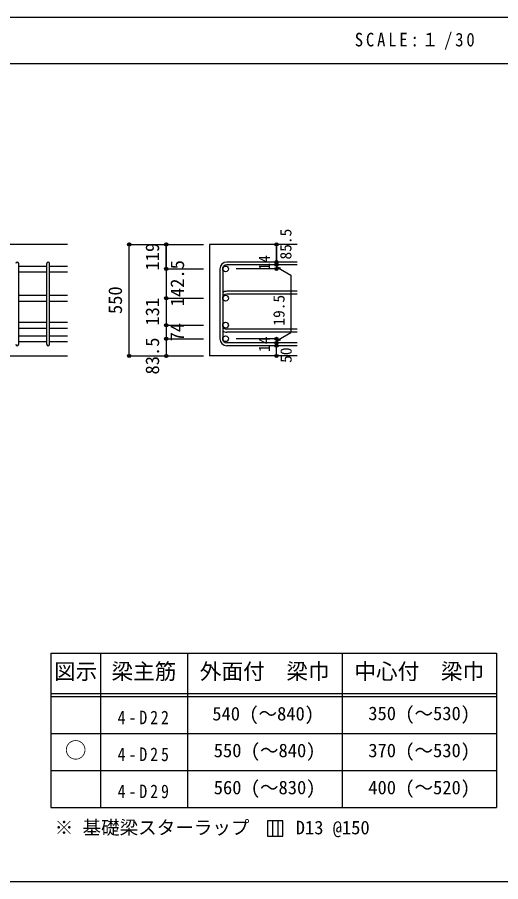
# Model space of a CAD drawing. Units: millimetres at full size, sheet at 1:30, with parts at other scales. Extents: x -5973 to 5954, y -4195 to 4201.
# Drawn here: x 1284 to 3630, y 3 to 4201 of the extents above; entities that cross this region are included whole.
import ezdxf
from ezdxf.enums import TextEntityAlignment as Align

# ---------------------------------------------------------------- set-up
doc = ezdxf.new("R2010")
doc.units = ezdxf.units.MM
doc.header["$LTSCALE"] = 30
doc.header["$PDMODE"] = 32
doc.header["$PDSIZE"] = 15
for name, color, linetype in [('0-1_躯体線', 2, 'Continuous'), ('0-5_基礎梁筋', 7, 'Continuous'), ('0-6_スタラップ筋', 7, 'Continuous'), ('0-D_寸法', 4, 'Continuous'), ('6-7_文字', 7, 'Continuous'), ('6-E_枠', 7, 'Continuous'), ('F-0_枠', 6, 'Continuous')]:
    doc.layers.add(name, color=color, linetype=linetype)
doc.styles.add('ＭＳ ゴシック', font='')
doc.styles.get('ＭＳ ゴシック').set_extended_font_data('MS Gothic')

msp = doc.modelspace()

# ---------------------------------------------------------------- linework, layer by layer
at = {"layer": '0-1_躯体線'}
for p, q in [((1527.44, 3098.3), (-22.56, 3098.3)), ((2642.44, 3098.3), (2217.44, 3098.3)), ((2217.44, 3098.3), (2217.44, 2556.3)), ((1127.44, 2556.3), (1527.44, 2556.3)), ((2642.44, 2556.3), (2217.44, 2556.3))]:
    msp.add_line(p, q, dxfattribs=at)
at = {"layer": '0-5_基礎梁筋'}
for p, q in [((1291.44, 2993.1), (1427.44, 2993.1)), ((1441.44, 2993.1), (1527.44, 2993.1)), ((1291.44, 2965.1), (1427.44, 2965.1)), ((1441.44, 2965.1), (1527.44, 2965.1)), ((1291.44, 2850.8), (1427.44, 2850.8)), ((1291.44, 2822.8), (1427.44, 2822.8)), ((1441.44, 2850.8), (1527.44, 2850.8)), ((1441.44, 2822.8), (1527.44, 2822.8)), ((1291.44, 2719.8), (1427.44, 2719.8)), ((1291.44, 2691.8), (1427.44, 2691.8)), ((1441.44, 2719.8), (1527.44, 2719.8)), ((1441.44, 2691.8), (1527.44, 2691.8)), ((1291.44, 2653.8), (1427.44, 2653.8)), ((1441.44, 2653.8), (1527.44, 2653.8)), ((1291.44, 2625.8), (1427.44, 2625.8)), ((1441.44, 2625.8), (1527.44, 2625.8))]:
    msp.add_line(p, q, dxfattribs=at)
at = {"layer": '0-5_基礎梁筋', "color": 3}
for centre in [(2295.44, 2979.1), (2295.44, 2836.8), (2295.44, 2705.8), (2295.44, 2639.8)]:
    msp.add_circle(centre, 14, dxfattribs=at)
at = {"layer": '0-6_スタラップ筋'}
for p, q in [((1291.44, 2613.3), (1291.44, 3005.6)), ((1427.44, 2613.3), (1427.44, 3005.6)), ((1441.44, 2613.3), (1441.44, 3005.6)), ((2642.44, 3012.6), (2300.94, 3012.6)), ((2642.44, 2998.6), (2300.94, 2998.6)), ((2267.44, 2979.1), (2267.44, 2639.8)), ((2281.44, 2979.1), (2281.44, 2639.8)), ((2642.44, 2870.3), (2300.94, 2870.3)), ((2642.44, 2856.3), (2300.94, 2856.3)), ((2642.44, 2686.3), (2300.94, 2686.3)), ((2642.44, 2672.3), (2300.94, 2672.3)), ((2642.44, 2620.3), (2300.94, 2620.3)), ((2642.44, 2606.3), (2300.94, 2606.3))]:
    msp.add_line(p, q, dxfattribs=at)
for centre, radius, start, end in [((1284.44, 3005.6), 7, 0, 180), ((1434.44, 3005.6), 7, 0, 180), ((2300.94, 2979.1), 33.5, 90, 180), ((2300.94, 2979.1), 19.5, 90, 180), ((2300.94, 2836.8), 33.5, 90, 125.59765), ((2300.94, 2836.8), 19.5, 90, 180), ((2300.94, 2705.8), 19.5, 180, 270), ((2300.94, 2705.8), 33.5, 234.40235, 270), ((1284.44, 2613.3), 7, 180, 0), ((1434.44, 2613.3), 7, 180, 0), ((2300.94, 2639.8), 33.5, 180, 270), ((2300.94, 2639.8), 19.5, 180, 270)]:
    msp.add_arc(centre, radius, start, end, dxfattribs=at)
at = {"layer": '0-D_寸法'}
for p, q in [((1827.44, 3098.3), (2007.44, 3098.3)), ((1827.44, 3098.3), (2007.44, 3098.3)), ((1827.44, 2556.3), (1827.44, 3098.3)), ((1827.44, 2556.3), (1827.44, 3098.3)), ((2007.44, 3098.3), (2187.44, 3098.3)), ((2007.44, 3098.3), (2187.44, 3098.3)), ((2007.44, 2976.6), (2007.44, 3098.3)), ((2542.44, 2998.6), (2542.44, 3012.6)), ((2542.44, 2998.6), (2542.44, 2979.1)), ((2542.44, 2988.85), (2561.76, 2983.68)), ((2542.44, 2988.85), (2612.5, 2948.4)), ((2007.44, 2979.1), (2187.44, 2979.1)), ((2007.44, 2979.1), (2187.44, 2979.1)), ((2007.44, 2976.6), (2007.44, 2809.3)), ((2542.44, 2979.1), (2346.35, 2979.1)), ((2612.5, 2948.4), (2612.5, 2670.5)), ((2007.44, 2836.8), (2187.44, 2836.8)), ((2007.44, 2836.8), (2007.44, 2639.8)), ((2007.44, 2705.8), (2187.44, 2705.8)), ((2542.44, 2630.05), (2612.5, 2670.5)), ((2007.44, 2639.8), (2187.44, 2639.8)), ((2542.44, 2639.8), (2346.35, 2639.8)), ((2542.44, 2620.3), (2542.44, 2639.8)), ((2542.44, 2630.05), (2561.76, 2635.23)), ((2542.44, 2606.3), (2542.44, 2620.3)), ((2542.44, 2556.3), (2542.44, 2606.3)), ((1827.44, 2556.3), (2007.44, 2556.3)), ((2007.44, 2556.3), (2187.44, 2556.3))]:
    msp.add_line(p, q, dxfattribs=at)
for points in [[(2007.44, 3098.3), (2007.44, 2976.6), (2007.44, 2794.83)], [(2007.44, 3098.3), (2007.44, 2979.1), (2007.44, 2836.8)], [(2542.44, 3098.3), (2542.44, 3012.6), (2542.44, 3098.3)], [(2007.44, 2794.83), (2007.44, 2639.8), (2007.44, 2556.3)]]:
    msp.add_lwpolyline(points, dxfattribs=at)
for centre, radius in [((1827.44, 3098.3), 8), ((1827.44, 3098.3), 7.2), ((1827.44, 3098.3), 6.4), ((1827.44, 3098.3), 5.6), ((1827.44, 3098.3), 4.8), ((1827.44, 3098.3), 4), ((1827.44, 3098.3), 3.2), ((1827.44, 3098.3), 2.4), ((1827.44, 3098.3), 1.6), ((1827.44, 3098.3), 0.8), ((2007.44, 3098.3), 8), ((2007.44, 3098.3), 7.2), ((2007.44, 3098.3), 6.4), ((2007.44, 3098.3), 5.6), ((2007.44, 3098.3), 4.8), ((2007.44, 3098.3), 4), ((2007.44, 3098.3), 3.2), ((2007.44, 3098.3), 2.4), ((2007.44, 3098.3), 1.6), ((2007.44, 3098.3), 0.8), ((2542.44, 3098.3), 4), ((2542.44, 3098.3), 3.6), ((2542.44, 3098.3), 3.2), ((2542.44, 3098.3), 2.8), ((2542.44, 3098.3), 2.4), ((2542.44, 3098.3), 2), ((2542.44, 3098.3), 1.6), ((2542.44, 3098.3), 1.2), ((2542.44, 3098.3), 0.8), ((2542.44, 3098.3), 0.4), ((2007.44, 2979.1), 8), ((2007.44, 2979.1), 7.2), ((2007.44, 2979.1), 6.4), ((2007.44, 2979.1), 5.6), ((2007.44, 2979.1), 4.8), ((2007.44, 2979.1), 4), ((2007.44, 2979.1), 3.2), ((2007.44, 2979.1), 2.4), ((2542.44, 3012.6), 4), ((2542.44, 2998.6), 4), ((2542.44, 2979.1), 4), ((2542.44, 3012.6), 3.6), ((2542.44, 2998.6), 3.6), ((2542.44, 2979.1), 3.6), ((2542.44, 3012.6), 3.2), ((2542.44, 2998.6), 3.2), ((2542.44, 2979.1), 3.2), ((2542.44, 3012.6), 2.8), ((2542.44, 2998.6), 2.8), ((2542.44, 2979.1), 2.8), ((2542.44, 3012.6), 2.4), ((2542.44, 2998.6), 2.4), ((2542.44, 2979.1), 2.4), ((2542.44, 3012.6), 2), ((2542.44, 2998.6), 2), ((2542.44, 2979.1), 2), ((2542.44, 3012.6), 1.6), ((2542.44, 2998.6), 1.6), ((2542.44, 3012.6), 1.2), ((2542.44, 2998.6), 1.2), ((2542.44, 3012.6), 0.8), ((2542.44, 2998.6), 0.8), ((2542.44, 3012.6), 0.4), ((2542.44, 2998.6), 0.4), ((2007.44, 2979.1), 1.6), ((2007.44, 2979.1), 0.8), ((2542.44, 2979.1), 1.6), ((2542.44, 2979.1), 1.2), ((2542.44, 2979.1), 0.8), ((2542.44, 2979.1), 0.4), ((2007.44, 2836.8), 8), ((2007.44, 2836.8), 7.2), ((2007.44, 2836.8), 6.4), ((2007.44, 2836.8), 5.6), ((2007.44, 2836.8), 4.8), ((2007.44, 2836.8), 4), ((2007.44, 2836.8), 3.2), ((2007.44, 2836.8), 2.4), ((2007.44, 2836.8), 1.6), ((2007.44, 2836.8), 0.8), ((2007.44, 2705.8), 8), ((2007.44, 2705.8), 7.2), ((2007.44, 2705.8), 6.4), ((2007.44, 2705.8), 5.6), ((2007.44, 2705.8), 4.8), ((2007.44, 2705.8), 4), ((2007.44, 2705.8), 3.2), ((2007.44, 2705.8), 2.4), ((2007.44, 2705.8), 1.6), ((2007.44, 2705.8), 0.8), ((2007.44, 2639.8), 8), ((2007.44, 2639.8), 7.2), ((2007.44, 2639.8), 6.4), ((2007.44, 2639.8), 5.6), ((2007.44, 2639.8), 4.8), ((2007.44, 2639.8), 4), ((2007.44, 2639.8), 3.2), ((2007.44, 2639.8), 2.4), ((2007.44, 2639.8), 1.6), ((2007.44, 2639.8), 0.8), ((2542.44, 2639.8), 4), ((2542.44, 2620.3), 4), ((2542.44, 2606.3), 4), ((2542.44, 2639.8), 3.6), ((2542.44, 2620.3), 3.6), ((2542.44, 2606.3), 3.6), ((2542.44, 2639.8), 3.2), ((2542.44, 2620.3), 3.2), ((2542.44, 2606.3), 3.2), ((2542.44, 2639.8), 2.8), ((2542.44, 2620.3), 2.8), ((2542.44, 2606.3), 2.8), ((2542.44, 2639.8), 2.4), ((2542.44, 2620.3), 2.4), ((2542.44, 2606.3), 2.4), ((2542.44, 2639.8), 2), ((2542.44, 2620.3), 2), ((2542.44, 2606.3), 2), ((2542.44, 2639.8), 1.6), ((2542.44, 2620.3), 1.6), ((2542.44, 2606.3), 1.6), ((2542.44, 2639.8), 1.2), ((2542.44, 2620.3), 1.2), ((2542.44, 2606.3), 1.2), ((2542.44, 2639.8), 0.8), ((2542.44, 2620.3), 0.8), ((2542.44, 2606.3), 0.8), ((2542.44, 2639.8), 0.4), ((2542.44, 2620.3), 0.4), ((2542.44, 2606.3), 0.4), ((1827.44, 2556.3), 7.2), ((1827.44, 2556.3), 6.4), ((1827.44, 2556.3), 5.6), ((1827.44, 2556.3), 4.8), ((2007.44, 2556.3), 7.2), ((2007.44, 2556.3), 6.4), ((2007.44, 2556.3), 5.6), ((2007.44, 2556.3), 4.8), ((1827.44, 2556.3), 4), ((1827.44, 2556.3), 3.2), ((1827.44, 2556.3), 2.4), ((1827.44, 2556.3), 1.6), ((1827.44, 2556.3), 0.8), ((2007.44, 2556.3), 4), ((2007.44, 2556.3), 3.2), ((2007.44, 2556.3), 2.4), ((2007.44, 2556.3), 1.6), ((2007.44, 2556.3), 0.8), ((2542.44, 2556.3), 4), ((2542.44, 2556.3), 3.6), ((2542.44, 2556.3), 3.2), ((2542.44, 2556.3), 2.8), ((2542.44, 2556.3), 2.4), ((2542.44, 2556.3), 2), ((2542.44, 2556.3), 1.6), ((2542.44, 2556.3), 1.2), ((2542.44, 2556.3), 0.8), ((2542.44, 2556.3), 0.4)]:
    msp.add_circle(centre, radius, dxfattribs=at)
at = {"layer": '0-D_寸法', "color": 7}
for p in [(1827.44, 3098.3), (2007.44, 3098.3), (2542.44, 3098.3), (2007.44, 2979.1), (2542.44, 3012.6), (2542.44, 2998.6), (2542.44, 2979.1), (2007.44, 2836.8), (2007.44, 2705.8), (2007.44, 2639.8), (2542.44, 2639.8), (2542.44, 2639.8), (2542.44, 2620.3), (2542.44, 2606.3), (1827.44, 2556.3), (2007.44, 2556.3), (2542.44, 2556.3)]:
    msp.add_point(p, dxfattribs=at)
at = {"layer": '6-7_文字'}
for p, q in [((2523.09, 298.35), (2523.09, 223.35)), ((2548.09, 298.35), (2548.09, 223.35))]:
    msp.add_line(p, q, dxfattribs=at)
msp.add_lwpolyline([(2498.09, 223.35), (2573.09, 223.35), (2573.09, 298.35), (2498.09, 298.35)], close=True, dxfattribs=at)
at = {"layer": '6-E_枠', "color": 3}
for p, q in [((1447.71, 1112.77), (1447.71, 362.77)), ((1447.71, 1112.77), (3610.24, 1112.77)), ((3610.24, 1112.77), (3610.24, 362.77)), ((1447.71, 362.77), (3610.24, 362.77))]:
    msp.add_line(p, q, dxfattribs=at)
at = {"layer": '6-E_枠'}
for p, q in [((1687.71, 1112.77), (1687.71, 362.77)), ((2110.24, 1112.77), (2110.24, 362.77)), ((2860.24, 1112.77), (2860.24, 362.77)), ((1447.71, 917.77), (3610.24, 917.77)), ((1447.71, 902.77), (3610.24, 902.77)), ((1447.71, 722.77), (3610.24, 722.77)), ((1447.71, 542.77), (3610.24, 542.77))]:
    msp.add_line(p, q, dxfattribs=at)
at = {"layer": 'F-0_枠'}
msp.add_line((-5972.88, 4201.15), (5954.1, 4201.15), dxfattribs=at)
at = {"layer": 'F-0_枠', "color": 2}
for p, q in [((-5972.88, 3976.15), (3723.6, 3976.15)), ((3723.6, 2.95), (-5972.88, 2.95))]:
    msp.add_line(p, q, dxfattribs=at)

# ---------------------------------------------------------------- texts
at = {"layer": '0-D_寸法', "style": 'ＭＳ ゴシック'}
for s, height, p in [('85.5', 54.99, (2631.33, 3024.71)), ('119', 65.98, (1992.44, 2971.2)), ('14', 54.99, (2527.21, 2971.44)), ('142.5', 65.98, (2113.56, 2797.45)), ('550', 65.98, (1812.44, 2759.8)), ('131', 65.98, (1992.44, 2703.8)), ('19.5', 54.99, (2598.01, 2703.49)), ('74', 65.98, (2112.82, 2627.25)), ('14', 54.99, (2527.18, 2575.62)), ('83.5', 65.98, (1992.44, 2466.3)), ('50', 54.99, (2632.44, 2522.8))]:
    msp.add_text(s, height=height, rotation=90, dxfattribs=at).set_placement(p, align=Align.BOTTOM_LEFT)
at = {"layer": '6-7_文字', "color": 2, "style": 'ＭＳ ゴシック'}
for s, p in [('図示', (1462.71, 962.77)), ('梁主筋', (1741.48, 962.77)), ('外面付\u3000梁巾', (2170.24, 962.77)), ('中心付\u3000梁巾', (2920.24, 962.77)), ('○', (1515.21, 580.27))]:
    msp.add_text(s, height=76.98, dxfattribs=at).set_placement(p, align=Align.BOTTOM_LEFT)
at = {"layer": '6-7_文字', "style": 'ＭＳ ゴシック'}
for s, p in [('540 (～840)', (2230.71, 766.27)), ('350 (～530)', (2987.74, 767.77)), ('550 (～840)', (2237.74, 587.77)), ('370 (～530)', (2987.74, 587.77)), ('560 (～830)', (2237.74, 407.77)), ('400 (～520)', (2987.74, 407.77)), ('※ 基礎梁スターラップ     D13 @150', (1466.27, 213.19))]:
    msp.add_text(s, height=65.98, dxfattribs=at).set_placement(p, align=Align.BOTTOM_LEFT)
at = {"layer": '6-7_文字', "color": 2, "insert": (2922.26, 4043.65), "char_height": 65.98, "attachment_point": 7, "style": 'ＭＳ ゴシック'}
msp.add_mtext('\\T1.34;\\W0.9;SCALE:１/30', dxfattribs=at)
at = {"layer": '6-7_文字', "char_height": 65.98, "attachment_point": 7, "style": 'ＭＳ ゴシック'}
for s, insert in [('\\T1.38;\\W0.85;4-D22', (1771.48, 767.77)), ('\\T1.38;\\W0.85;4-D25', (1771.48, 587.77)), ('\\T1.38;\\W0.85;4-D29', (1771.48, 407.77))]:
    msp.add_mtext(s, dxfattribs=dict(at, insert=insert))

doc.saveas('drawing.dxf')
